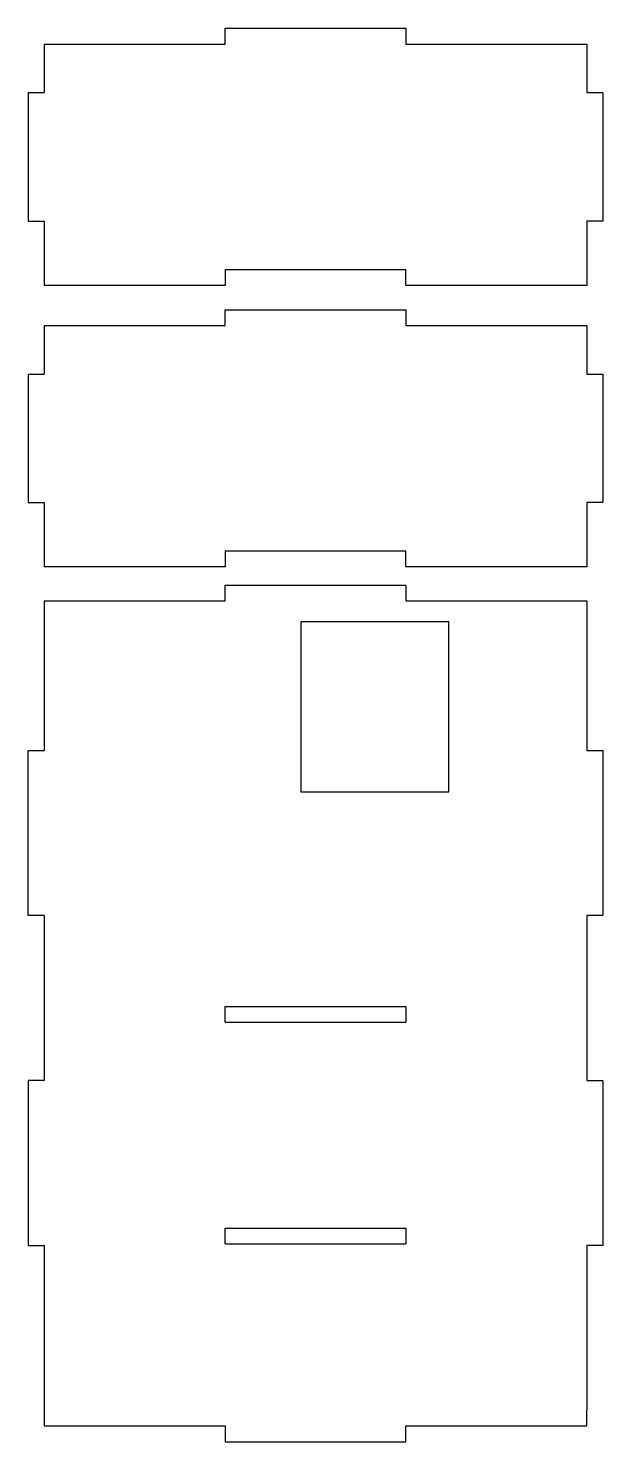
# Model space of a CAD drawing. Header units: millimetres. Extents: x 10 to 246, y 0 to 583.
import ezdxf

# ---------------------------------------------------------------- set-up
doc = ezdxf.new("R2010")
doc.units = ezdxf.units.MM
doc.header["$MEASUREMENT"] = 0
doc.layers.add('Cut', color=10, linetype='Continuous')

msp = doc.modelspace()

# ---------------------------------------------------------------- linework, layer by layer
at = {"layer": 'Cut'}
for p, q in [((90.76, 576.47), (90.76, 582.97)), ((90.76, 582.97), (165.31, 582.97)), ((165.31, 582.97), (165.31, 576.47)), ((16.21, 576.47), (16.21, 556.47)), ((16.21, 576.47), (90.76, 576.47)), ((165.31, 576.47), (239.86, 576.47)), ((239.86, 576.47), (239.86, 556.47)), ((9.71, 556.47), (16.21, 556.47)), ((9.71, 556.47), (9.71, 503.47)), ((239.86, 556.47), (246.36, 556.47)), ((246.36, 556.47), (246.36, 503.47)), ((9.71, 503.47), (16.21, 503.47)), ((16.21, 503.47), (16.21, 476.97)), ((246.36, 503.47), (239.86, 503.47)), ((239.86, 503.47), (239.86, 476.97)), ((165.31, 483.47), (90.76, 483.47)), ((90.76, 483.47), (90.76, 483.47)), ((90.76, 483.47), (90.76, 476.97)), ((165.31, 476.97), (165.31, 483.47)), ((90.76, 476.97), (16.21, 476.97)), ((239.86, 476.97), (165.31, 476.97)), ((90.76, 460.47), (90.76, 466.97)), ((90.76, 466.97), (165.31, 466.97)), ((165.31, 466.97), (165.31, 460.47)), ((16.21, 460.47), (16.21, 440.47)), ((16.21, 460.47), (90.76, 460.47)), ((165.31, 460.47), (239.86, 460.47)), ((239.86, 460.47), (239.86, 440.47)), ((9.71, 440.47), (16.21, 440.47)), ((9.71, 440.47), (9.71, 387.47)), ((239.86, 440.47), (246.36, 440.47)), ((246.36, 440.47), (246.36, 387.47)), ((9.71, 387.47), (16.21, 387.47)), ((16.21, 387.47), (16.21, 360.97)), ((246.36, 387.47), (239.86, 387.47)), ((239.86, 387.47), (239.86, 360.97)), ((165.31, 367.47), (90.76, 367.47)), ((90.76, 367.47), (90.76, 367.47)), ((90.76, 367.47), (90.76, 360.97)), ((165.31, 360.97), (165.31, 367.47)), ((90.76, 360.97), (16.21, 360.97)), ((239.86, 360.97), (165.31, 360.97)), ((90.76, 346.98), (90.76, 353.48)), ((90.76, 353.48), (165.31, 353.48)), ((165.31, 353.48), (165.31, 346.98)), ((16.21, 346.98), (90.76, 346.98)), ((165.31, 346.98), (239.86, 346.98)), ((9.71, 217.33), (9.71, 285.33)), ((9.71, 285.33), (16.21, 285.33)), ((239.86, 285.33), (246.36, 285.33)), ((246.36, 285.33), (246.36, 217.33)), ((16.21, 217.33), (9.71, 217.33)), ((246.36, 217.33), (239.86, 217.33)), ((90.76, 173.33), (90.76, 179.83)), ((90.76, 179.83), (165.31, 179.83)), ((165.31, 179.83), (165.31, 173.33)), ((90.76, 173.33), (165.31, 173.33)), ((16.21, 149.33), (9.71, 149.33)), ((9.71, 149.33), (9.71, 81.33)), ((239.86, 149.33), (246.36, 149.33)), ((246.36, 149.33), (246.36, 81.33)), ((90.76, 81.98), (90.76, 88.48)), ((90.76, 88.48), (165.31, 88.48)), ((165.31, 88.48), (165.31, 81.98)), ((90.76, 81.98), (165.31, 81.98)), ((9.71, 81.33), (16.21, 81.33)), ((246.36, 81.33), (239.86, 81.33)), ((16.21, 13.33), (16.21, 6.98)), ((239.86, 6.98), (239.86, 13.33)), ((16.21, 6.98), (90.76, 6.98)), ((90.76, 6.98), (90.76, 0.48)), ((165.31, 6.98), (239.86, 6.98)), ((165.31, 0.48), (165.31, 6.98)), ((90.76, 0.48), (165.31, 0.48))]:
    msp.add_line(p, q, dxfattribs=at)
for points in [[(16.21, 346.98), (16.21, 346.98), (16.21, 285.33)], [(239.86, 346.98), (239.86, 346.98), (239.86, 285.33)], [(16.21, 217.33), (16.21, 149.33)], [(239.86, 217.33), (239.86, 149.33)], [(16.21, 81.33), (16.21, 13.33), (16.21, 13.33)], [(239.86, 81.33), (239.86, 13.33), (239.86, 13.33)]]:
    msp.add_lwpolyline(points, dxfattribs=at)
msp.add_lwpolyline([(183.03, 338.33), (122.03, 338.33), (122.03, 268.33), (183.03, 268.33)], close=True, dxfattribs=at)

doc.saveas('drawing.dxf')
